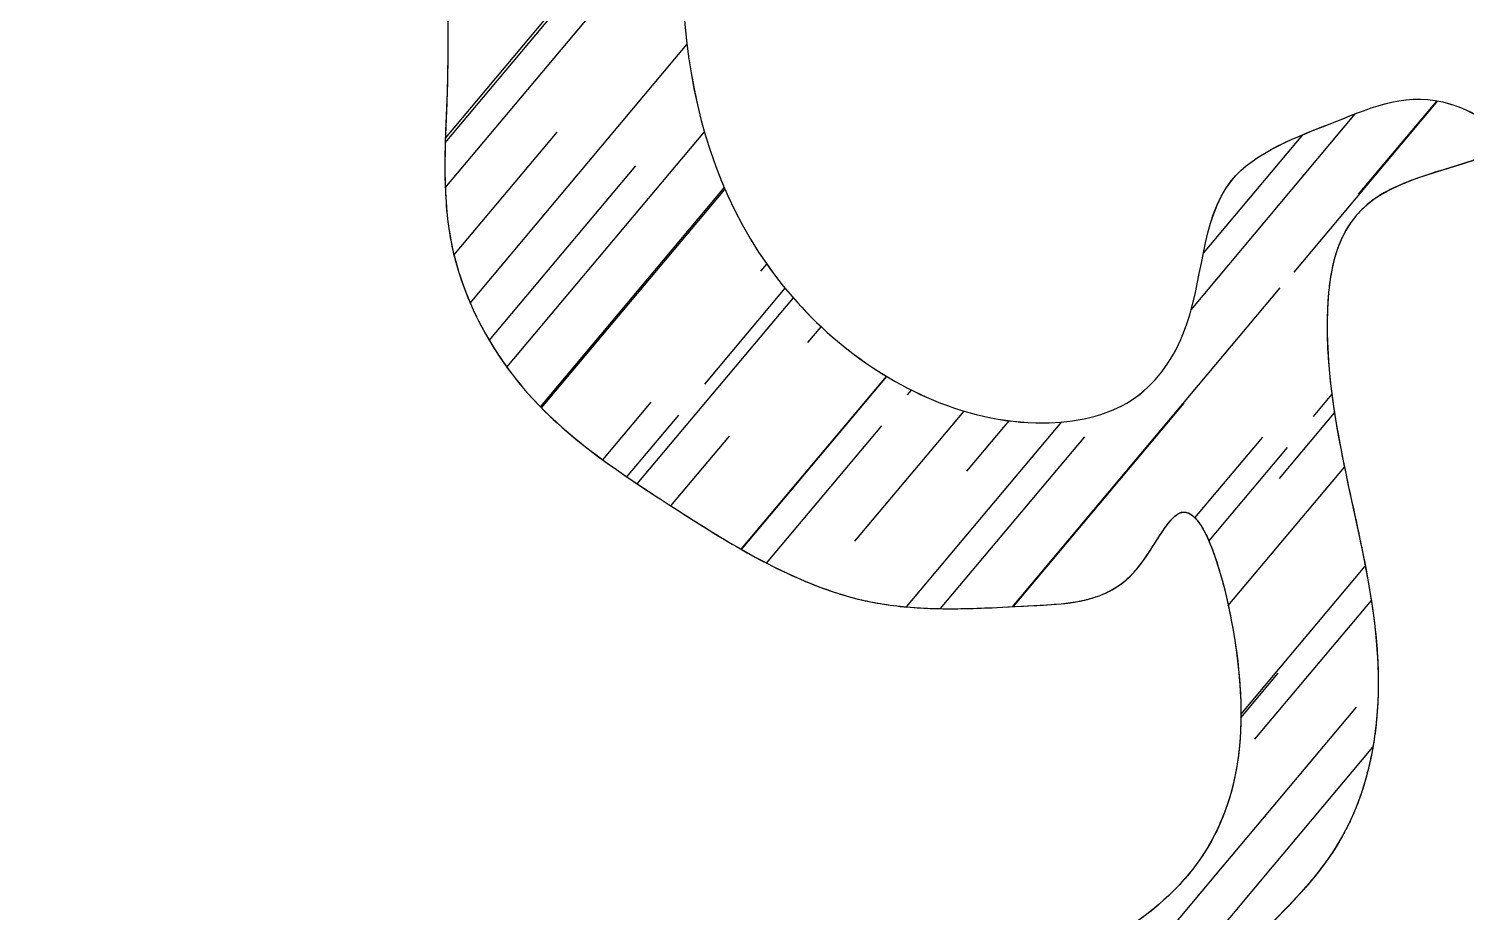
# Model space of a CAD drawing. Header units: millimetres. Extents: x 512961 to 1001058, y -961995 to -458543.
# Drawn here: x 934993.7 to 935134.3, y -884222.4 to -884136 of the extents above; entities that cross this region are included whole.
import ezdxf

# ---------------------------------------------------------------- set-up
doc = ezdxf.new("R2010")
doc.units = ezdxf.units.MM
doc.header["$MEASUREMENT"] = 0
doc.layers.add('填充', color=250, linetype='CONTINUOUS', lineweight=25)

msp = doc.modelspace()

# ---------------------------------------------------------------- linework, layer by layer
at = {"layer": '填充'}
for p, q in [((935034.42, -884147.12), (935052.05, -884126.11)), ((935034.42, -884151.53), (935055.75, -884126.11)), ((935034.43, -884146.67), (935051.68, -884126.11)), ((935036.86, -884162.8), (935058.07, -884137.52)), ((935117.48, -884159.78), (935131.55, -884143.02)), ((935123.78, -884152.16), (935131.46, -884143)), ((935107.4, -884163.45), (935123.49, -884144.27)), ((935035.27, -884158.12), (935045.38, -884146.07)), ((935040.45, -884169.07), (935059.77, -884146.04)), ((935108.59, -884157.93), (935118.32, -884146.33)), ((935038.73, -884166.45), (935053.05, -884149.39)), ((935043.73, -884172.95), (935061.71, -884151.52)), ((935043.84, -884173.06), (935061.78, -884151.68)), ((935065.31, -884159.68), (935065.88, -884159)), ((935059.8, -884170.73), (935067.67, -884161.35)), ((935089.93, -884192.5), (935116.1, -884161.31)), ((935053.21, -884180.49), (935068.48, -884162.29)), ((935069.91, -884166.66), (935071.2, -884165.12)), ((935063.38, -884186.89), (935077.59, -884169.97)), ((935063.42, -884186.91), (935077.62, -884169.99)), ((935079.66, -884171.79), (935080.05, -884171.32)), ((935049.83, -884178.14), (935054.56, -884172.5)), ((935090.03, -884192.49), (935106.73, -884172.6)), ((935119.36, -884173.91), (935121.17, -884171.76)), ((935052.19, -884179.8), (935057.27, -884173.75)), ((935074.49, -884186.1), (935085.18, -884173.37)), ((935085.44, -884179.26), (935089.58, -884174.32)), ((935116.03, -884179.97), (935121.42, -884173.55)), ((935065.85, -884188.24), (935077.12, -884174.81)), ((935079.55, -884192.53), (935094.74, -884174.43)), ((935056.5, -884182.64), (935062.23, -884175.81)), ((935082.86, -884192.69), (935096.98, -884175.87)), ((935107.77, -884183.81), (935114.4, -884175.91)), ((935109.14, -884186.09), (935116.83, -884176.93)), ((935111.03, -884192.38), (935122.4, -884178.84)), ((935112.27, -884203.05), (935124.44, -884188.54)), ((935113.64, -884205.45), (935125.03, -884191.89)), ((935112.27, -884203.36), (935115.91, -884199.02)), ((935110.49, -884217.93), (935123.58, -884202.33)), ((935115.38, -884217.93), (935125.18, -884206.26)), ((935093.11, -884238.64), (935110.63, -884217.77)), ((935100.55, -884235.61), (935115.52, -884217.77))]:
    msp.add_line(p, q, dxfattribs=at)
for points, knots in [([(934842.48, -884119.57), (934842.16, -884112.66), (934841.5, -884098.41), (934855.78, -884086.31), (934867.37, -884078.02), (934879.16, -884075.2), (934893.76, -884074.45), (934900.94, -884088.31), (934901.32, -884098.42), (934901.81, -884108.7), (934893.15, -884110.91), (934885.09, -884110.35), (934877.49, -884110.56), (934871.21, -884112.49), (934868.5, -884125.83), (934875.38, -884145.74), (934897.39, -884149.38), (934917.24, -884151.44), (934938.06, -884150.34), (934952.58, -884139.4), (934958.61, -884127.74), (934952.36, -884119.75), (934943.73, -884115.55), (934933.83, -884107.32), (934938.03, -884095.59), (934945.1, -884087.67), (934951.63, -884078.4), (934959.22, -884070.26), (934969.33, -884064.62), (934978.84, -884071.56), (934979.72, -884085.03), (934967.17, -884087.97), (934957.89, -884090.76), (934949.83, -884103.38), (934975.73, -884120.22), (935003.35, -884097.37), (935018.97, -884080.46), (935047.92, -884068.22), (935008.29, -884064.83), (934990.32, -884064.13), (934969.26, -884063.66), (934949.6, -884065.93), (934929.54, -884065.38), (934903.22, -884059.46), (934882.03, -884040.33), (934859.6, -884018.96), (934861.45, -883994.72), (934854.8, -883968.54), (934865.47, -883939.02), (934882.98, -883919.52), (934894.62, -883908.56), (934900.09, -883900.23), (934902.52, -883890.5), (934896.83, -883882.97), (934889.62, -883873.09), (934875.17, -883876.02), (934862.77, -883880.88), (934857.44, -883892.53), (934855.44, -883905.63), (934865.32, -883916.47), (934865.04, -883925.83), (934870.55, -883935.78), (934858.23, -883934.94), (934851.33, -883926.61), (934845.1, -883915.67), (934838.34, -883905.33), (934842.49, -883893.39), (934842.34, -883879.03), (934852.49, -883866.15), (934866.29, -883858.81), (934879.38, -883861.99), (934895.03, -883862.47), (934907.81, -883870.3), (934919.65, -883881.03), (934909.94, -883900.68), (934941.95, -883881.5), (934953.43, -883867.83), (934966.46, -883847.1), (934953.93, -883830.28), (934953.6, -883810.69), (934933.47, -883804.98), (934914.41, -883798.86), (934902.05, -883814.4), (934892.59, -883827.21), (934892.3, -883849.74), (934911.47, -883850.1), (934922.84, -883830.83), (934921.47, -883848.58), (934923.83, -883862.03), (934904.45, -883862.68), (934889.68, -883860.58), (934869.67, -883849.05), (934877.6, -883830.37), (934876.7, -883811.91), (934891.41, -883803.38), (934902.34, -883792.85), (934917.51, -883797.02), (934920.92, -883785.04), (934920.29, -883775.16), (934913.29, -883765.03), (934902.11, -883754.71), (934888.27, -883754.24), (934873.77, -883755.2), (934870.58, -883770.1), (934855.07, -883769.25), (934842.99, -883759.14), (934850.88, -883747.21), (934860, -883737.66), (934870.78, -883736.71), (934888.08, -883736.37), (934861.61, -883717.92), (934853.97, -883700.99), (934851.87, -883676.73), (934842.26, -883661.07), (934845.69, -883623.14), (934830.33, -883694.79), (934818.9, -883716.02), (934810.61, -883722.27), (934809.5, -883723.21)], [0, 0, 0, 0, 16.486281, 34.008204, 43.206037, 52.140319, 64.694599, 75.441553, 86.063886, 92.397441, 97.034042, 105.651827, 113.431726, 116.228776, 121.065358, 143.938005, 160.573125, 172.731774, 195.259305, 209.789458, 217.801553, 224.093765, 232.276012, 243.269726, 251.062623, 259.987383, 270.500473, 279.058604, 288.757697, 295.264412, 305.479991, 314.27767, 323.421948, 330.364385, 346.117557, 377.182342, 406.284735, 414.584045, 437.778188, 456.630455, 473.486173, 487.630011, 506.904223, 523.591863, 553.859329, 578.136925, 595.751063, 611.698507, 645.65378, 667.92998, 677.818214, 685.493424, 693.051282, 700.834978, 708.087603, 722.080257, 732.226037, 740.707744, 752.837907, 763.125805, 773.751372, 778.574413, 783.867938, 794.93094, 806.655283, 815.833977, 823.697832, 836.617524, 851.28319, 862.266164, 873.804924, 883.831193, 901.069536, 911.583704, 918.895242, 941.268394, 957.145825, 977.489837, 990.319155, 1006.600201, 1019.7916, 1038.368859, 1051.133461, 1064.34068, 1081.204727, 1091.782809, 1104.57883, 1112.070863, 1123.585346, 1134.812912, 1150.012215, 1166.303557, 1180.492157, 1194.385771, 1209.958868, 1218.871711, 1231.828285, 1238.93835, 1245.553144, 1256.79813, 1268.691013, 1282.016971, 1291.089842, 1301.222318, 1312.240733, 1323.445033, 1333.095484, 1342.749459, 1356.22009, 1360.645047, 1379.140629, 1397.389184, 1417.833011, 1435.105671, 1445.814817, 1492.21865, 1515.119341, 1518.807669, 1518.807669, 1518.807669, 1518.807669]), ([(935025.76, -884358.52), (935028.65, -884352.45), (935043.38, -884346.35), (935061.81, -884345.07), (935072.96, -884355.99), (935075.91, -884375.03), (935045.48, -884393.55), (935025.57, -884396.48), (934989.49, -884402.04), (935006.59, -884385.62), (935006.4, -884376.21), (935007.79, -884361.44), (934983.68, -884384.86), (934960.43, -884382.25), (934928.05, -884385.31), (934906.22, -884378.24), (934888.88, -884366.15), (934873.98, -884354.01), (934869.95, -884338.44), (934863.65, -884328.3), (934872.04, -884318.93), (934876.96, -884328.93), (934882.22, -884334.74), (934890.24, -884337.49), (934897.48, -884339.34), (934906.73, -884331.89), (934889.59, -884330.42), (934884.16, -884318.41), (934871.13, -884307.07), (934867.53, -884290.04), (934867.56, -884276.02), (934868.12, -884265.95), (934876.27, -884258.5), (934881.56, -884273.54), (934886.56, -884281.92), (934906.83, -884290.46), (934895.35, -884269.87), (934894.87, -884254.25), (934890.87, -884234.49), (934897.98, -884213.35), (934905.67, -884200.14), (934924.33, -884171.4), (934908.96, -884204.29), (934909.33, -884221.25), (934907.43, -884240.99), (934914.4, -884261.18), (934929.18, -884271.22), (934943.82, -884282.36), (934956.56, -884277.68), (934970.17, -884276.15), (934979.04, -884264.77), (934991.28, -884254.02), (934991.65, -884237.29), (934984.85, -884223.39), (934972.81, -884222.63), (934959.41, -884222.31), (934959.47, -884233.32), (934957.43, -884241.31), (934962.96, -884247.32), (934968.42, -884251.54), (934977.25, -884246.19), (934969.99, -884257.07), (934961.09, -884260.44), (934948.19, -884260.71), (934933.14, -884257.66), (934928.98, -884240.25), (934930.36, -884219.72), (934928.18, -884189.89), (934953.5, -884146.24), (934994.61, -884112.67), (935029.15, -884099.67), (935066.55, -884069.23), (935031.8, -884110.44), (935035.69, -884133.71), (935033.46, -884157.27), (935041.68, -884172.91), (935057.3, -884183.27), (935073.8, -884193.57), (935090, -884192.43), (935101.61, -884191.96), (935107.34, -884178.2), (935113.99, -884200.86), (935110.55, -884218.85), (935093.1, -884229.3), (935077.32, -884231.75), (935063.4, -884233.26), (935050.34, -884230.62), (935033.95, -884230.73), (935017.23, -884237.21), (935002.65, -884246.55), (934995.29, -884253.87), (934992.8, -884258.21)], [1355.526844, 1355.526844, 1355.526844, 1355.526844, 1372.400745, 1390.948073, 1398.050741, 1409.824909, 1433.586337, 1470.404263, 1481.780508, 1494.475116, 1505.828489, 1511.648297, 1521.48889, 1558.508165, 1580.726358, 1600.130965, 1614.650722, 1634.283256, 1645.425156, 1655.429948, 1660.662688, 1668.328576, 1674.874816, 1681.752049, 1688.632786, 1693.879778, 1701.93332, 1714.834721, 1728.17107, 1743.310806, 1756.527458, 1763.580454, 1768.658485, 1777.754104, 1790.391773, 1800.677796, 1812.767516, 1826.938686, 1846.52064, 1860.41709, 1879.943153, 1894.942657, 1912.802738, 1930.895993, 1947.219853, 1960.003158, 1982.553097, 1991.188355, 2003.612399, 2013.617734, 2024.60486, 2038.108556, 2053.115786, 2063.445065, 2072.478565, 2082.88009, 2089.440644, 2096.404622, 2102.723546, 2108.241897, 2113.248322, 2117.565347, 2129.320544, 2140.575182, 2148.962334, 2165.444451, 2177.669117, 2202.605211, 2237.727752, 2300.505756, 2323.475444, 2347.159231, 2371.021139, 2401.732902, 2414.796715, 2428.381152, 2443.520287, 2461.732517, 2475.112894, 2483.761766, 2489.660037, 2499.724815, 2515.289536, 2530.764311, 2545.874959, 2555.013427, 2565.721837, 2579.098316, 2595.53645, 2610.032472, 2622.06496, 2622.06496, 2622.06496, 2622.06496]), ([(935025.76, -884358.52), (935028.65, -884352.45), (935043.38, -884346.35), (935061.81, -884345.07), (935072.96, -884355.99), (935075.91, -884375.03), (935045.48, -884393.55), (935025.57, -884396.48), (934989.49, -884402.04), (935006.59, -884385.62), (935006.4, -884376.21), (935007.79, -884361.44), (934983.68, -884384.86), (934960.43, -884382.25), (934928.05, -884385.31), (934906.22, -884378.24), (934888.88, -884366.15), (934873.98, -884354.01), (934869.95, -884338.44), (934863.65, -884328.3), (934872.04, -884318.93), (934876.96, -884328.93), (934882.22, -884334.74), (934890.24, -884337.49), (934897.48, -884339.34), (934906.73, -884331.89), (934889.59, -884330.42), (934884.16, -884318.41), (934871.13, -884307.07), (934867.53, -884290.04), (934867.56, -884276.02), (934868.12, -884265.95), (934876.27, -884258.5), (934881.56, -884273.54), (934886.56, -884281.92), (934906.83, -884290.46), (934895.35, -884269.87), (934894.87, -884254.25), (934890.87, -884234.49), (934897.98, -884213.35), (934905.67, -884200.14), (934924.33, -884171.4), (934908.96, -884204.29), (934909.33, -884221.25), (934907.43, -884240.99), (934914.4, -884261.18), (934929.18, -884271.22), (934943.82, -884282.36), (934956.56, -884277.68), (934970.17, -884276.15), (934979.04, -884264.77), (934991.28, -884254.02), (934991.65, -884237.29), (934984.85, -884223.39), (934972.81, -884222.63), (934959.41, -884222.31), (934959.47, -884233.32), (934957.43, -884241.31), (934962.96, -884247.32), (934968.42, -884251.54), (934977.25, -884246.19), (934969.99, -884257.07), (934961.09, -884260.44), (934948.19, -884260.71), (934933.14, -884257.66), (934928.98, -884240.25), (934930.36, -884219.72), (934928.18, -884189.89), (934953.5, -884146.24), (934994.61, -884112.67), (935029.15, -884099.67), (935066.55, -884069.23), (935031.8, -884110.44), (935035.69, -884133.71), (935033.46, -884157.27), (935041.68, -884172.91), (935057.3, -884183.27), (935073.8, -884193.57), (935090, -884192.43), (935101.61, -884191.96), (935107.34, -884178.2), (935113.99, -884200.86), (935110.55, -884218.85), (935093.1, -884229.3), (935077.32, -884231.75), (935063.4, -884233.26), (935050.34, -884230.62), (935033.95, -884230.73), (935017.23, -884237.21), (935002.65, -884246.55), (934995.29, -884253.87), (934992.8, -884258.21)], [1355.526844, 1355.526844, 1355.526844, 1355.526844, 1372.400745, 1390.948073, 1398.050741, 1409.824909, 1433.586337, 1470.404263, 1481.780508, 1494.475116, 1505.828489, 1511.648297, 1521.48889, 1558.508165, 1580.726358, 1600.130965, 1614.650722, 1634.283256, 1645.425156, 1655.429948, 1660.662688, 1668.328576, 1674.874816, 1681.752049, 1688.632786, 1693.879778, 1701.93332, 1714.834721, 1728.17107, 1743.310806, 1756.527458, 1763.580454, 1768.658485, 1777.754104, 1790.391773, 1800.677796, 1812.767516, 1826.938686, 1846.52064, 1860.41709, 1879.943153, 1894.942657, 1912.802738, 1930.895993, 1947.219853, 1960.003158, 1982.553097, 1991.188355, 2003.612399, 2013.617734, 2024.60486, 2038.108556, 2053.115786, 2063.445065, 2072.478565, 2082.88009, 2089.440644, 2096.404622, 2102.723546, 2108.241897, 2113.248322, 2117.565347, 2129.320544, 2140.575182, 2148.962334, 2165.444451, 2177.669117, 2202.605211, 2237.727752, 2300.505756, 2323.475444, 2347.159231, 2371.021139, 2401.732902, 2414.796715, 2428.381152, 2443.520287, 2461.732517, 2475.112894, 2483.761766, 2489.660037, 2499.724815, 2515.289536, 2530.764311, 2545.874959, 2555.013427, 2565.721837, 2579.098316, 2595.53645, 2610.032472, 2622.06496, 2622.06496, 2622.06496, 2622.06496]), ([(935025.76, -884358.52), (935028.65, -884352.45), (935043.38, -884346.35), (935061.81, -884345.07), (935072.96, -884355.99), (935075.91, -884375.03), (935045.48, -884393.55), (935025.57, -884396.48), (934989.49, -884402.04), (935006.59, -884385.62), (935006.4, -884376.21), (935007.79, -884361.44), (934983.68, -884384.86), (934960.43, -884382.25), (934928.05, -884385.31), (934906.22, -884378.24), (934888.88, -884366.15), (934873.98, -884354.01), (934869.95, -884338.44), (934863.65, -884328.3), (934872.04, -884318.93), (934876.96, -884328.93), (934882.22, -884334.74), (934890.24, -884337.49), (934897.48, -884339.34), (934906.73, -884331.89), (934889.59, -884330.42), (934884.16, -884318.41), (934871.13, -884307.07), (934867.53, -884290.04), (934867.56, -884276.02), (934868.12, -884265.95), (934876.27, -884258.5), (934881.56, -884273.54), (934886.56, -884281.92), (934906.83, -884290.46), (934895.35, -884269.87), (934894.87, -884254.25), (934890.87, -884234.49), (934897.98, -884213.35), (934905.67, -884200.14), (934924.33, -884171.4), (934908.96, -884204.29), (934909.33, -884221.25), (934907.43, -884240.99), (934914.4, -884261.18), (934929.18, -884271.22), (934943.82, -884282.36), (934956.56, -884277.68), (934970.17, -884276.15), (934979.04, -884264.77), (934991.28, -884254.02), (934991.65, -884237.29), (934984.85, -884223.39), (934972.81, -884222.63), (934959.41, -884222.31), (934959.47, -884233.32), (934957.43, -884241.31), (934962.96, -884247.32), (934968.42, -884251.54), (934977.25, -884246.19), (934969.99, -884257.07), (934961.09, -884260.44), (934948.19, -884260.71), (934933.14, -884257.66), (934928.98, -884240.25), (934930.36, -884219.72), (934928.18, -884189.89), (934953.5, -884146.24), (934994.61, -884112.67), (935029.15, -884099.67), (935066.55, -884069.23), (935031.8, -884110.44), (935035.69, -884133.71), (935033.46, -884157.27), (935041.68, -884172.91), (935057.3, -884183.27), (935073.8, -884193.57), (935090, -884192.43), (935101.61, -884191.96), (935107.34, -884178.2), (935113.99, -884200.86), (935110.55, -884218.85), (935093.1, -884229.3), (935077.32, -884231.75), (935063.4, -884233.26), (935050.34, -884230.62), (935033.95, -884230.73), (935017.23, -884237.21), (935002.65, -884246.55), (934995.29, -884253.87), (934992.8, -884258.21)], [1355.526844, 1355.526844, 1355.526844, 1355.526844, 1372.400745, 1390.948073, 1398.050741, 1409.824909, 1433.586337, 1470.404263, 1481.780508, 1494.475116, 1505.828489, 1511.648297, 1521.48889, 1558.508165, 1580.726358, 1600.130965, 1614.650722, 1634.283256, 1645.425156, 1655.429948, 1660.662688, 1668.328576, 1674.874816, 1681.752049, 1688.632786, 1693.879778, 1701.93332, 1714.834721, 1728.17107, 1743.310806, 1756.527458, 1763.580454, 1768.658485, 1777.754104, 1790.391773, 1800.677796, 1812.767516, 1826.938686, 1846.52064, 1860.41709, 1879.943153, 1894.942657, 1912.802738, 1930.895993, 1947.219853, 1960.003158, 1982.553097, 1991.188355, 2003.612399, 2013.617734, 2024.60486, 2038.108556, 2053.115786, 2063.445065, 2072.478565, 2082.88009, 2089.440644, 2096.404622, 2102.723546, 2108.241897, 2113.248322, 2117.565347, 2129.320544, 2140.575182, 2148.962334, 2165.444451, 2177.669117, 2202.605211, 2237.727752, 2300.505756, 2323.475444, 2347.159231, 2371.021139, 2401.732902, 2414.796715, 2428.381152, 2443.520287, 2461.732517, 2475.112894, 2483.761766, 2489.660037, 2499.724815, 2515.289536, 2530.764311, 2545.874959, 2555.013427, 2565.721837, 2579.098316, 2595.53645, 2610.032472, 2622.06496, 2622.06496, 2622.06496, 2622.06496]), ([(935066.74, -884085.41), (935067.86, -884083.96), (935073.48, -884076.66), (935076.63, -884106.89), (935097.31, -884108.95), (935114.41, -884109.46), (935130.93, -884108.01), (935134.01, -884080.83), (935137.78, -884103.06), (935148.67, -884110.71), (935164.59, -884114.7), (935177.5, -884107.21), (935187.79, -884100.94), (935194.92, -884093.16), (935201.96, -884074.88), (935210.07, -884105.08), (935212.87, -884120.98), (935214.08, -884144.8), (935206.83, -884161.03), (935195.49, -884172.57), (935181.78, -884173.68), (935165.96, -884175.05), (935162.62, -884159.78), (935156.45, -884150.16), (935148.31, -884141.96), (935138.32, -884144.73), (935137.75, -884146.58)], [0, 0, 0, 0, 3.946561, 19.864635, 39.891327, 50.981016, 64.561309, 77.334649, 87.729147, 98.581261, 113.093767, 124.740786, 135.028713, 142.586855, 153.521166, 167.063713, 191.094009, 207.074374, 223.105497, 235.337082, 244.663065, 258.23079, 267.38297, 279.041477, 287.675425, 295.44652, 295.44652, 295.44652, 295.44652]), ([(935066.74, -884085.41), (935067.86, -884083.96), (935073.48, -884076.66), (935076.63, -884106.89), (935097.31, -884108.95), (935114.41, -884109.46), (935130.93, -884108.01), (935134.01, -884080.83), (935137.78, -884103.06), (935148.67, -884110.71), (935164.59, -884114.7), (935177.5, -884107.21), (935187.79, -884100.94), (935194.92, -884093.16), (935201.96, -884074.88), (935210.07, -884105.08), (935212.87, -884120.98), (935214.08, -884144.8), (935206.83, -884161.03), (935195.49, -884172.57), (935181.78, -884173.68), (935165.96, -884175.05), (935162.62, -884159.78), (935156.45, -884150.16), (935148.31, -884141.96), (935137.75, -884144.89), (935137.68, -884147.04), (935137.72, -884147.28)], [0, 0, 0, 0, 3.946561, 19.864635, 39.891327, 50.981016, 64.561309, 77.334649, 87.729147, 98.581261, 113.093767, 124.740786, 135.028713, 142.586855, 153.521166, 167.063713, 191.094009, 207.074374, 223.105497, 235.337082, 244.663065, 258.23079, 267.38297, 279.041477, 287.675425, 295.44652, 296.388493, 296.388493, 296.388493, 296.388493]), ([(935066.74, -884085.41), (935064.27, -884092.76), (935056.54, -884115.76), (935055.7, -884152.02), (935077.96, -884171.84), (935091.88, -884175.27), (935101.96, -884173.36), (935108.83, -884164.01), (935108.04, -884149.97), (935121.76, -884145.13), (935130.41, -884141.27), (935137.34, -884145.46), (935137.74, -884146.55), (935137.75, -884146.58)], [0, 0, 0, 0, 19.68817, 61.612357, 79.794311, 89.584267, 97.047542, 103.856068, 117.05041, 126.971789, 136.404898, 141.294156, 141.46773, 141.46773, 141.46773, 141.46773]), ([(935066.74, -884085.41), (935064.27, -884092.76), (935056.54, -884115.76), (935055.7, -884152.02), (935077.96, -884171.84), (935091.88, -884175.27), (935101.96, -884173.36), (935108.83, -884164.01), (935108.04, -884149.97), (935121.76, -884145.13), (935130.41, -884141.27), (935137.34, -884145.46), (935137.74, -884146.55), (935137.75, -884146.58)], [0, 0, 0, 0, 19.68817, 61.612357, 79.794311, 89.584267, 97.047542, 103.856068, 117.05041, 126.971789, 136.404898, 141.294156, 141.46773, 141.46773, 141.46773, 141.46773]), ([(935034.64, -884132.9), (935034.66, -884135.63), (935034.73, -884140.33), (935034.47, -884145.26), (935034.41, -884147.31)], [2394.483893, 2394.483893, 2394.483893, 2394.483893, 2401.732902, 2406.852429, 2406.852429, 2406.852429, 2406.852429]), ([(935034.64, -884132.9), (935034.66, -884135.63), (935034.73, -884140.33), (935034.47, -884145.26), (935034.41, -884147.31)], [2394.483893, 2394.483893, 2394.483893, 2394.483893, 2401.732902, 2406.852429, 2406.852429, 2406.852429, 2406.852429]), ([(935034.64, -884132.9), (935034.66, -884135.63), (935034.73, -884140.33), (935034.47, -884145.26), (935034.41, -884147.31)], [2394.483893, 2394.483893, 2394.483893, 2394.483893, 2401.732902, 2406.852429, 2406.852429, 2406.852429, 2406.852429]), ([(935034.64, -884132.9), (935034.66, -884135.63), (935034.73, -884140.33), (935034.47, -884145.26), (935034.41, -884147.31)], [2394.483893, 2394.483893, 2394.483893, 2394.483893, 2401.732902, 2406.852429, 2406.852429, 2406.852429, 2406.852429]), ([(935137.71, -884147.23), (935136.87, -884149.01), (935122.54, -884150.64), (935118.22, -884173.03), (935128.42, -884193.11), (935122.84, -884217.63), (935109.66, -884227.76), (935099.55, -884241.37), (935079.32, -884236.26), (935085.26, -884250.11), (935098.06, -884253.69), (935114.19, -884264.18), (935128.32, -884282.76), (935133.28, -884303.46), (935132.87, -884340.56), (935118.9, -884382.27), (935092.34, -884394.6), (935071.52, -884398.59), (935092.85, -884405.93), (935096.97, -884394.29), (935108.77, -884397.85), (935087.77, -884414.47), (935072.05, -884419.39), (935050.61, -884413.36), (935035.2, -884412.86), (935022.15, -884410.96), (934996.31, -884419.74), (935028.52, -884419.19), (935044.53, -884417.63), (935057.72, -884431.52), (935074.07, -884434.4), (935088.22, -884433.61), (935100.56, -884434.14), (935112.53, -884435.56), (935122.77, -884429.01), (935126.61, -884410.61), (935133.3, -884424.24), (935135.47, -884434.03), (935126.04, -884442.73), (935117.96, -884453.79), (935101.38, -884452.54), (935065.79, -884449.45), (935098.88, -884459.71), (935114.52, -884481.97), (935128.49, -884508.91), (935134.29, -884530.65), (935136.22, -884536.87), (935136.86, -884539.08)], [142.556517, 142.556517, 142.556517, 142.556517, 152.114126, 162.579931, 195.411115, 205.795148, 222.681946, 235.498823, 247.561492, 253.922599, 262.931794, 281.013669, 300.972378, 320.20618, 332.864414, 395.641155, 405.677718, 416.848669, 426.745152, 437.06119, 440.880681, 449.885202, 479.451157, 491.36401, 503.864041, 517.069377, 529.475006, 546.862859, 561.620906, 575.744274, 589.741157, 602.189897, 611.253555, 621.062007, 631.018478, 641.821262, 648.937669, 657.680535, 667.107982, 678.577425, 689.169262, 711.429637, 725.102249, 745.902892, 786.690152, 797.093703, 802.815219, 802.815219, 802.815219, 802.815219]), ([(935137.71, -884147.23), (935136.87, -884149.01), (935122.54, -884150.64), (935118.22, -884173.03), (935128.42, -884193.11), (935122.84, -884217.63), (935109.66, -884227.76), (935099.55, -884241.37), (935079.32, -884236.26), (935085.26, -884250.11), (935098.06, -884253.69), (935114.19, -884264.18), (935128.32, -884282.76), (935133.28, -884303.46), (935132.87, -884340.56), (935118.9, -884382.27), (935092.34, -884394.6), (935071.52, -884398.59), (935092.85, -884405.93), (935096.97, -884394.29), (935108.77, -884397.85), (935087.77, -884414.47), (935072.05, -884419.39), (935050.61, -884413.36), (935035.2, -884412.86), (935022.15, -884410.96), (934996.31, -884419.74), (935028.52, -884419.19), (935044.53, -884417.63), (935057.72, -884431.52), (935074.07, -884434.4), (935084.78, -884433.8), (935089.89, -884433.82), (935090.06, -884433.82)], [142.556517, 142.556517, 142.556517, 142.556517, 152.114126, 162.579931, 195.411115, 205.795148, 222.681946, 235.498823, 247.561492, 253.922599, 262.931794, 281.013669, 300.972378, 320.20618, 332.864414, 395.641155, 405.677718, 416.848669, 426.745152, 437.06119, 440.880681, 449.885202, 479.451157, 491.36401, 503.864041, 517.069377, 529.475006, 546.862859, 561.620906, 575.744274, 589.741157, 602.189897, 602.632993, 602.632993, 602.632993, 602.632993]), ([(935034.52, -884153.26), (935034.61, -884154.46), (935034.8, -884155.93), (935035.1, -884157.38), (935035.17, -884157.66)], [2411.799843, 2411.799843, 2411.799843, 2411.799843, 2414.796715, 2415.510404, 2415.510404, 2415.510404, 2415.510404]), ([(935034.52, -884153.26), (935034.61, -884154.46), (935034.8, -884155.93), (935035.1, -884157.38), (935035.17, -884157.66)], [2411.799843, 2411.799843, 2411.799843, 2411.799843, 2414.796715, 2415.510404, 2415.510404, 2415.510404, 2415.510404]), ([(935034.52, -884153.26), (935034.61, -884154.46), (935034.8, -884155.93), (935035.1, -884157.38), (935035.17, -884157.66)], [2411.799843, 2411.799843, 2411.799843, 2411.799843, 2414.796715, 2415.510404, 2415.510404, 2415.510404, 2415.510404]), ([(935034.52, -884153.26), (935034.61, -884154.46), (935034.8, -884155.93), (935035.1, -884157.38), (935035.17, -884157.66)], [2411.799843, 2411.799843, 2411.799843, 2411.799843, 2414.796715, 2415.510404, 2415.510404, 2415.510404, 2415.510404]), ([(935126.25, -884152.03), (935126.19, -884152.06), (935125.94, -884152.21), (935125.69, -884152.36), (935125.51, -884152.49)], [151.9814971, 151.9814971, 151.9814971, 151.9814971, 152.1141263, 152.5946558, 152.5946558, 152.5946558, 152.5946558]), ([(935120.83, -884161.91), (935120.79, -884162.41), (935120.75, -884163.09), (935120.73, -884163.76), (935120.72, -884163.92)], [161.347292, 161.347292, 161.347292, 161.347292, 162.579931, 162.974105, 162.974105, 162.974105, 162.974105]), ([(935040.93, -884169.72), (935041.36, -884170.28), (935042.61, -884171.81), (935043.97, -884173.22), (935044.9, -884174.09)], [2426.642087, 2426.642087, 2426.642087, 2426.642087, 2428.381152, 2431.589501, 2431.589501, 2431.589501, 2431.589501]), ([(935040.93, -884169.72), (935041.36, -884170.28), (935042.61, -884171.81), (935043.97, -884173.22), (935044.9, -884174.09)], [2426.642087, 2426.642087, 2426.642087, 2426.642087, 2428.381152, 2431.589501, 2431.589501, 2431.589501, 2431.589501]), ([(935040.93, -884169.72), (935041.36, -884170.28), (935042.61, -884171.81), (935043.97, -884173.22), (935044.9, -884174.09)], [2426.642087, 2426.642087, 2426.642087, 2426.642087, 2428.381152, 2431.589501, 2431.589501, 2431.589501, 2431.589501]), ([(935040.93, -884169.72), (935041.36, -884170.28), (935042.61, -884171.81), (935043.97, -884173.22), (935044.9, -884174.09)], [2426.642087, 2426.642087, 2426.642087, 2426.642087, 2428.381152, 2431.589501, 2431.589501, 2431.589501, 2431.589501]), ([(935051.85, -884179.57), (935053.34, -884180.6), (935056.7, -884182.78), (935060.12, -884184.97), (935062, -884186.09)], [2439.010623, 2439.010623, 2439.010623, 2439.010623, 2443.520287, 2448.905452, 2448.905452, 2448.905452, 2448.905452]), ([(935051.85, -884179.57), (935053.34, -884180.6), (935056.7, -884182.78), (935060.12, -884184.97), (935062, -884186.09)], [2439.010623, 2439.010623, 2439.010623, 2439.010623, 2443.520287, 2448.905452, 2448.905452, 2448.905452, 2448.905452]), ([(935051.85, -884179.57), (935053.34, -884180.6), (935056.7, -884182.78), (935060.12, -884184.97), (935062, -884186.09)], [2439.010623, 2439.010623, 2439.010623, 2439.010623, 2443.520287, 2448.905452, 2448.905452, 2448.905452, 2448.905452]), ([(935051.85, -884179.57), (935053.34, -884180.6), (935056.7, -884182.78), (935060.12, -884184.97), (935062, -884186.09)], [2439.010623, 2439.010623, 2439.010623, 2439.010623, 2443.520287, 2448.905452, 2448.905452, 2448.905452, 2448.905452]), ([(935106.26, -884183.34), (935106.28, -884183.33), (935106.33, -884183.31), (935106.39, -884183.29), (935106.42, -884183.28)], [2489.5670153, 2489.5670153, 2489.5670153, 2489.5670153, 2489.6600369, 2489.7989254, 2489.7989254, 2489.7989254, 2489.7989254]), ([(935106.26, -884183.34), (935106.28, -884183.33), (935106.33, -884183.31), (935106.39, -884183.29), (935106.42, -884183.28)], [2489.5670153, 2489.5670153, 2489.5670153, 2489.5670153, 2489.6600369, 2489.7989254, 2489.7989254, 2489.7989254, 2489.7989254]), ([(935106.26, -884183.34), (935106.28, -884183.33), (935106.33, -884183.31), (935106.39, -884183.29), (935106.42, -884183.28)], [2489.5670153, 2489.5670153, 2489.5670153, 2489.5670153, 2489.6600369, 2489.7989254, 2489.7989254, 2489.7989254, 2489.7989254]), ([(935106.26, -884183.34), (935106.28, -884183.33), (935106.33, -884183.31), (935106.39, -884183.29), (935106.42, -884183.28)], [2489.5670153, 2489.5670153, 2489.5670153, 2489.5670153, 2489.6600369, 2489.7989254, 2489.7989254, 2489.7989254, 2489.7989254]), ([(935101.01, -884189.9), (935101.29, -884189.67), (935101.68, -884189.29), (935102.05, -884188.85), (935102.17, -884188.71)], [2482.918927, 2482.918927, 2482.918927, 2482.918927, 2483.761766, 2484.155781, 2484.155781, 2484.155781, 2484.155781]), ([(935101.01, -884189.9), (935101.29, -884189.67), (935101.68, -884189.29), (935102.05, -884188.85), (935102.17, -884188.71)], [2482.918927, 2482.918927, 2482.918927, 2482.918927, 2483.761766, 2484.155781, 2484.155781, 2484.155781, 2484.155781]), ([(935101.01, -884189.9), (935101.29, -884189.67), (935101.68, -884189.29), (935102.05, -884188.85), (935102.17, -884188.71)], [2482.918927, 2482.918927, 2482.918927, 2482.918927, 2483.761766, 2484.155781, 2484.155781, 2484.155781, 2484.155781]), ([(935101.01, -884189.9), (935101.29, -884189.67), (935101.68, -884189.29), (935102.05, -884188.85), (935102.17, -884188.71)], [2482.918927, 2482.918927, 2482.918927, 2482.918927, 2483.761766, 2484.155781, 2484.155781, 2484.155781, 2484.155781]), ([(935110.72, -884191.02), (935111.1, -884192.58), (935111.56, -884194.94), (935111.87, -884197.16), (935111.95, -884197.81)], [2497.142744, 2497.142744, 2497.142744, 2497.142744, 2499.724815, 2500.853305, 2500.853305, 2500.853305, 2500.853305]), ([(935110.72, -884191.02), (935111.1, -884192.58), (935111.56, -884194.94), (935111.87, -884197.16), (935111.95, -884197.81)], [2497.142744, 2497.142744, 2497.142744, 2497.142744, 2499.724815, 2500.853305, 2500.853305, 2500.853305, 2500.853305]), ([(935110.72, -884191.02), (935111.1, -884192.58), (935111.56, -884194.94), (935111.87, -884197.16), (935111.95, -884197.81)], [2497.142744, 2497.142744, 2497.142744, 2497.142744, 2499.724815, 2500.853305, 2500.853305, 2500.853305, 2500.853305]), ([(935110.72, -884191.02), (935111.1, -884192.58), (935111.56, -884194.94), (935111.87, -884197.16), (935111.95, -884197.81)], [2497.142744, 2497.142744, 2497.142744, 2497.142744, 2499.724815, 2500.853305, 2500.853305, 2500.853305, 2500.853305]), ([(935075.5, -884191.92), (935075.68, -884191.95), (935077.56, -884192.35), (935079.48, -884192.56), (935081.25, -884192.64)], [2461.273989, 2461.273989, 2461.273989, 2461.273989, 2461.732517, 2466.221403, 2466.221403, 2466.221403, 2466.221403]), ([(935075.5, -884191.92), (935075.68, -884191.95), (935077.56, -884192.35), (935079.48, -884192.56), (935081.25, -884192.64)], [2461.273989, 2461.273989, 2461.273989, 2461.273989, 2461.732517, 2466.221403, 2466.221403, 2466.221403, 2466.221403]), ([(935075.5, -884191.92), (935075.68, -884191.95), (935077.56, -884192.35), (935079.48, -884192.56), (935081.25, -884192.64)], [2461.273989, 2461.273989, 2461.273989, 2461.273989, 2461.732517, 2466.221403, 2466.221403, 2466.221403, 2466.221403]), ([(935075.5, -884191.92), (935075.68, -884191.95), (935077.56, -884192.35), (935079.48, -884192.56), (935081.25, -884192.64)], [2461.273989, 2461.273989, 2461.273989, 2461.273989, 2461.732517, 2466.221403, 2466.221403, 2466.221403, 2466.221403]), ([(935087.18, -884192.63), (935088.78, -884192.57), (935090.8, -884192.45), (935092.83, -884192.35), (935093.25, -884192.32)], [2471.168818, 2471.168818, 2471.168818, 2471.168818, 2475.112894, 2476.116232, 2476.116232, 2476.116232, 2476.116232]), ([(935087.18, -884192.63), (935088.78, -884192.57), (935090.8, -884192.45), (935092.83, -884192.35), (935093.25, -884192.32)], [2471.168818, 2471.168818, 2471.168818, 2471.168818, 2475.112894, 2476.116232, 2476.116232, 2476.116232, 2476.116232]), ([(935087.18, -884192.63), (935088.78, -884192.57), (935090.8, -884192.45), (935092.83, -884192.35), (935093.25, -884192.32)], [2471.168818, 2471.168818, 2471.168818, 2471.168818, 2475.112894, 2476.116232, 2476.116232, 2476.116232, 2476.116232]), ([(935087.18, -884192.63), (935088.78, -884192.57), (935090.8, -884192.45), (935092.83, -884192.35), (935093.25, -884192.32)], [2471.168818, 2471.168818, 2471.168818, 2471.168818, 2475.112894, 2476.116232, 2476.116232, 2476.116232, 2476.116232]), ([(935125.63, -884202.33), (935125.63, -884202.34), (935125.59, -884202.99), (935125.53, -884203.65), (935125.46, -884204.29)], [195.394444, 195.394444, 195.394444, 195.394444, 195.411115, 197.023627, 197.023627, 197.023627, 197.023627]), ([(935123, -884213.38), (935122.85, -884213.71), (935122.56, -884214.29), (935122.25, -884214.85), (935122.12, -884215.09)], [204.864402, 204.864402, 204.864402, 204.864402, 205.795148, 206.493854, 206.493854, 206.493854, 206.493854]), ([(935108.8, -884216.4), (935108.62, -884216.69), (935108.07, -884217.52), (935107.46, -884218.32), (935107.03, -884218.82)], [2514.458695, 2514.458695, 2514.458695, 2514.458695, 2515.289536, 2516.932402, 2516.932402, 2516.932402, 2516.932402]), ([(935108.8, -884216.4), (935108.62, -884216.69), (935108.07, -884217.52), (935107.46, -884218.32), (935107.03, -884218.82)], [2514.458695, 2514.458695, 2514.458695, 2514.458695, 2515.289536, 2516.932402, 2516.932402, 2516.932402, 2516.932402]), ([(935108.8, -884216.4), (935108.62, -884216.69), (935108.07, -884217.52), (935107.46, -884218.32), (935107.03, -884218.82)], [2514.458695, 2514.458695, 2514.458695, 2514.458695, 2515.289536, 2516.932402, 2516.932402, 2516.932402, 2516.932402]), ([(935108.8, -884216.4), (935108.62, -884216.69), (935108.07, -884217.52), (935107.46, -884218.32), (935107.03, -884218.82)], [2514.458695, 2514.458695, 2514.458695, 2514.458695, 2515.289536, 2516.932402, 2516.932402, 2516.932402, 2516.932402])]:
    msp.add_open_spline(points, degree=3, knots=knots, dxfattribs=at)
for points in [[(935066.74, -884085.41), (935069.93, -884081.94), (935078.85, -884098.74), (935100.5, -884108.93), (935113.75, -884109.18), (935128.78, -884103.07), (935134.4, -884088.88), (935138.72, -884100.53), (935148.14, -884109.43), (935165.21, -884112.49), (935177.95, -884106.89), (935188.14, -884100.02), (935194, -884093.14), (935201.13, -884082.2), (935207.76, -884096.96), (935212.85, -884125.22), (935212.6, -884144.31), (935204.95, -884161.88), (935194, -884171.55), (935183.04, -884173.59), (935166.99, -884171.3), (935162.41, -884161.37), (935155.27, -884149.4), (935146.61, -884143.8), (935137.75, -884146.58), (935145.08, -884156.18), (935145.59, -884162.19), (935145.59, -884183.74), (935144.08, -884197.78), (935143.08, -884213.32), (935151.1, -884227.35), (935168.44, -884240.53), (935184.52, -884242.54), (935184.52, -884246.15), (935171.65, -884250.17), (935149.01, -884275.58), (935137.67, -884291.12), (935136.37, -884310.22), (935143.24, -884349.61), (935156.93, -884372.09), (935175.19, -884390.66), (935183.99, -884393.6), (935177.8, -884393.92), (935168.02, -884393.92), (935171.28, -884399.79), (935181.71, -884410.54), (935192.14, -884414.77), (935204.21, -884414.77), (935217.25, -884414.45), (935230.62, -884411.84), (935246.27, -884410.86), (935255.4, -884410.86), (935263.23, -884413.14), (935268.77, -884415.42), (935269.1, -884418.68), (935261.27, -884414.45), (935247.25, -884414.12), (935233.88, -884417.05), (935220.19, -884424.87), (935197.69, -884433.34), (935186.93, -884436.28), (935170.3, -884434.32), (935159.22, -884429.11), (935146.83, -884420.31), (935144.87, -884411.52), (935139.33, -884417.7), (935139, -884434.32), (935146.17, -884448.33), (935158.89, -884454.52), (935177.8, -884455.82), (935192.8, -884451.26), (935170.34, -884470.78), (935156.89, -884497.01), (935144.75, -884516.68), (935136.86, -884539.08), (935137.22, -884569.41), (935169.61, -884626.74), (935183.68, -884634.03), (935207.64, -884646.52), (935223.79, -884649.12), (935239.93, -884650.68), (935256.08, -884651.2), (935213.37, -884670.98), (935199.3, -884648.08), (935179.51, -884637.67), (935162.32, -884637.15), (935145.13, -884643.91), (935143.57, -884655.88), (935143.05, -884669.94), (935151.38, -884672.02), (935159.2, -884674.1), (935167.53, -884664.21), (935171.7, -884661.61), (935184.72, -884668.9), (935188.37, -884685.03), (935172.74, -884711.58), (935159.2, -884731.35), (935147.22, -884753.73), (935141.06, -884782.27), (935143.41, -884813.31), (935161.77, -884842), (935169.77, -884868.81), (935178.24, -884875.86), (935166.01, -884871.63), (935154.24, -884877.74), (935147.65, -884889.5), (935149.06, -884902.2), (935160.36, -884911.6), (935166.95, -884908.31), (935174.95, -884896.55), (935183.42, -884893.26), (935208.37, -884897.02), (935218.72, -884910.66), (935220.13, -884923.83), (935205.54, -884928.06), (935174.03, -884950.24), (935173.18, -884969.79), (935173.6, -884982.11), (935183.38, -884995.28), (935200.4, -885000.38), (935219.53, -884997.41), (935223.36, -884991.03), (935224.21, -884975.31), (935217.41, -884966.39), (935208.05, -884974.89), (935204.22, -884972.34), (935195.29, -884960.44), (935199.97, -884948.54), (935216.98, -884940.04), (935242.5, -884946.84), (935255.26, -884965.11), (935257.8, -884985.51), (935248.02, -885005.48), (935235.69, -885015.68), (935218.25, -885020.78), (935213.15, -885018.66), (935206.78, -885004.21), (935195.29, -884995.71), (935176.16, -884991.03), (935157.02, -884994.01), (935142.99, -885005.06), (935141.54, -885053.07), (935157.45, -885073.47), (935168.5, -885069.65), (935168.93, -885057.32), (935162.97, -885041.6), (935156.59, -885027.15), (935161.7, -885020.78), (935185.94, -885014.41), (935200.82, -885032.25), (935188.06, -885048.83), (935159.57, -885091.32), (935159.57, -885113.98), (935161.71, -885134.51), (935168.98, -885152.9), (935170.49, -885154.85), (935161.03, -885152.88), (935153.12, -885149.91), (935147.46, -885149.77), (935137.49, -885152.6)], [(935066.74, -884085.41), (935060.05, -884107.97), (935065.07, -884157.81), (935081.51, -884172.01), (935092.94, -884174.52), (935101.57, -884172.29), (935106.59, -884165.89), (935111.33, -884150.85), (935121.64, -884145), (935132.79, -884143.33), (935137.71, -884146.47), (935126.08, -884152.13), (935120.74, -884163.43), (935125.63, -884202.35), (935122.51, -884214.36), (935109.16, -884229.49), (935096.69, -884238.39), (935082.45, -884240.61), (935085.12, -884247.72), (935094.47, -884253.06), (935112.72, -884264.63), (935126.96, -884283.76), (935132.75, -884306), (935132.75, -884321.12), (935102.01, -884389.54), (935091.02, -884394.35), (935078.65, -884399.38), (935090.1, -884402.35), (935100.63, -884395.95), (935104.98, -884397.32), (935098.34, -884405.79), (935064.74, -884416.7), (935050.77, -884414), (935035.89, -884412.65), (935020.12, -884412.65), (935006.14, -884417.6), (935026.88, -884418.95), (935044.46, -884420.31), (935058.43, -884429.77), (935074.66, -884433.82), (935089.54, -884433.82), (935100.36, -884434.27), (935112.08, -884434.27), (935121.54, -884427.06), (935127.85, -884415.8), (935132.36, -884423.01), (935133.71, -884433.37), (935126.95, -884442.38), (935117.03, -884451.84), (935104.41, -884452.74), (935077.82, -884452.29), (935092.69, -884459.04), (935110.27, -884476.61), (935131.39, -884520.53), (935134.89, -884532.46), (935139.25, -884550.21), (935128.13, -884592.52)]]:
    msp.add_spline(points, degree=3, dxfattribs=at)
for points in [[(935034.41, -884147.31), (935034.36, -884149.29), (935034.36, -884151.29), (935034.52, -884153.26)], [(935034.41, -884147.31), (935034.36, -884149.29), (935034.36, -884151.29), (935034.52, -884153.26)], [(935034.41, -884147.31), (935034.36, -884149.29), (935034.36, -884151.29), (935034.52, -884153.26)], [(935034.41, -884147.31), (935034.36, -884149.29), (935034.36, -884151.29), (935034.52, -884153.26)], [(935135.84, -884148.52), (935135.21, -884148.78), (935134.46, -884149.03), (935133.65, -884149.28)], [(935131.19, -884150.04), (935130.68, -884150.2), (935130.16, -884150.37), (935129.65, -884150.55)], [(935133.65, -884149.28), (935132.87, -884149.53), (935132.04, -884149.78), (935131.19, -884150.04)], [(935127.08, -884151.59), (935126.8, -884151.73), (935126.52, -884151.88), (935126.25, -884152.03)], [(935128.25, -884151.08), (935127.85, -884151.24), (935127.46, -884151.41), (935127.08, -884151.59)], [(935129.65, -884150.55), (935129.18, -884150.72), (935128.71, -884150.89), (935128.25, -884151.08)], [(935124.8, -884153.02), (935124.66, -884153.13), (935124.52, -884153.25), (935124.39, -884153.38)], [(935125.51, -884152.49), (935125.26, -884152.66), (935125.03, -884152.83), (935124.8, -884153.02)], [(935123.46, -884154.35), (935123.35, -884154.49), (935123.25, -884154.62), (935123.15, -884154.76)], [(935123.88, -884153.88), (935123.73, -884154.03), (935123.59, -884154.19), (935123.46, -884154.35)], [(935124.39, -884153.38), (935124.21, -884153.54), (935124.04, -884153.71), (935123.88, -884153.88)], [(935122.33, -884156.07), (935122.21, -884156.3), (935122.1, -884156.54), (935122, -884156.78)], [(935122.7, -884155.41), (935122.57, -884155.63), (935122.45, -884155.85), (935122.33, -884156.07)], [(935123.15, -884154.76), (935122.99, -884154.97), (935122.84, -884155.19), (935122.7, -884155.41)], [(935122, -884156.78), (935121.86, -884157.08), (935121.75, -884157.39), (935121.64, -884157.71)], [(935035.17, -884157.66), (935035.39, -884158.63), (935035.66, -884159.59), (935035.98, -884160.53)], [(935035.17, -884157.66), (935035.39, -884158.63), (935035.66, -884159.59), (935035.98, -884160.53)], [(935035.17, -884157.66), (935035.39, -884158.63), (935035.66, -884159.59), (935035.98, -884160.53)], [(935035.17, -884157.66), (935035.39, -884158.63), (935035.66, -884159.59), (935035.98, -884160.53)], [(935121.31, -884158.84), (935121.19, -884159.32), (935121.1, -884159.81), (935121.02, -884160.3)], [(935121.64, -884157.71), (935121.52, -884158.08), (935121.41, -884158.46), (935121.31, -884158.84)], [(935121.02, -884160.3), (935120.94, -884160.83), (935120.88, -884161.37), (935120.83, -884161.91)], [(935035.98, -884160.53), (935036.46, -884161.94), (935037.06, -884163.33), (935037.74, -884164.66)], [(935035.98, -884160.53), (935036.46, -884161.94), (935037.06, -884163.33), (935037.74, -884164.66)], [(935035.98, -884160.53), (935036.46, -884161.94), (935037.06, -884163.33), (935037.74, -884164.66)], [(935035.98, -884160.53), (935036.46, -884161.94), (935037.06, -884163.33), (935037.74, -884164.66)], [(935120.72, -884163.92), (935120.7, -884164.73), (935120.7, -884165.54), (935120.73, -884166.34)], [(935037.74, -884164.66), (935038.65, -884166.44), (935039.73, -884168.14), (935040.93, -884169.72)], [(935037.74, -884164.66), (935038.65, -884166.44), (935039.73, -884168.14), (935040.93, -884169.72)], [(935037.74, -884164.66), (935038.65, -884166.44), (935039.73, -884168.14), (935040.93, -884169.72)], [(935037.74, -884164.66), (935038.65, -884166.44), (935039.73, -884168.14), (935040.93, -884169.72)], [(935120.73, -884166.34), (935120.75, -884167.32), (935120.81, -884168.3), (935120.9, -884169.27)], [(935120.9, -884169.27), (935120.99, -884170.33), (935121.11, -884171.38), (935121.26, -884172.43)], [(935121.26, -884172.43), (935121.45, -884173.83), (935121.69, -884175.21), (935121.95, -884176.59)], [(935044.9, -884174.09), (935047.04, -884176.1), (935049.4, -884177.88), (935051.85, -884179.57)], [(935044.9, -884174.09), (935047.04, -884176.1), (935049.4, -884177.88), (935051.85, -884179.57)], [(935044.9, -884174.09), (935047.04, -884176.1), (935049.4, -884177.88), (935051.85, -884179.57)], [(935044.9, -884174.09), (935047.04, -884176.1), (935049.4, -884177.88), (935051.85, -884179.57)], [(935121.95, -884176.59), (935122.36, -884178.76), (935122.83, -884180.91), (935123.3, -884183.05)], [(935105.09, -884184.44), (935105.31, -884184.15), (935105.52, -884183.9), (935105.74, -884183.71)], [(935105.09, -884184.44), (935105.31, -884184.15), (935105.52, -884183.9), (935105.74, -884183.71)], [(935105.09, -884184.44), (935105.31, -884184.15), (935105.52, -884183.9), (935105.74, -884183.71)], [(935105.09, -884184.44), (935105.31, -884184.15), (935105.52, -884183.9), (935105.74, -884183.71)], [(935105.74, -884183.71), (935105.84, -884183.61), (935105.95, -884183.53), (935106.05, -884183.46)], [(935105.74, -884183.71), (935105.84, -884183.61), (935105.95, -884183.53), (935106.05, -884183.46)], [(935105.74, -884183.71), (935105.84, -884183.61), (935105.95, -884183.53), (935106.05, -884183.46)], [(935105.74, -884183.71), (935105.84, -884183.61), (935105.95, -884183.53), (935106.05, -884183.46)], [(935106.05, -884183.46), (935106.12, -884183.41), (935106.19, -884183.37), (935106.26, -884183.34)], [(935106.05, -884183.46), (935106.12, -884183.41), (935106.19, -884183.37), (935106.26, -884183.34)], [(935106.05, -884183.46), (935106.12, -884183.41), (935106.19, -884183.37), (935106.26, -884183.34)], [(935106.05, -884183.46), (935106.12, -884183.41), (935106.19, -884183.37), (935106.26, -884183.34)], [(935106.42, -884183.28), (935106.45, -884183.27), (935106.49, -884183.26), (935106.52, -884183.26)], [(935106.42, -884183.28), (935106.45, -884183.27), (935106.49, -884183.26), (935106.52, -884183.26)], [(935106.42, -884183.28), (935106.45, -884183.27), (935106.49, -884183.26), (935106.52, -884183.26)], [(935106.42, -884183.28), (935106.45, -884183.27), (935106.49, -884183.26), (935106.52, -884183.26)], [(935106.52, -884183.26), (935106.56, -884183.25), (935106.59, -884183.25), (935106.63, -884183.24)], [(935106.52, -884183.26), (935106.56, -884183.25), (935106.59, -884183.25), (935106.63, -884183.24)], [(935106.52, -884183.26), (935106.56, -884183.25), (935106.59, -884183.25), (935106.63, -884183.24)], [(935106.52, -884183.26), (935106.56, -884183.25), (935106.59, -884183.25), (935106.63, -884183.24)], [(935106.63, -884183.24), (935106.66, -884183.24), (935106.69, -884183.24), (935106.73, -884183.24)], [(935106.63, -884183.24), (935106.66, -884183.24), (935106.69, -884183.24), (935106.73, -884183.24)], [(935106.63, -884183.24), (935106.66, -884183.24), (935106.69, -884183.24), (935106.73, -884183.24)], [(935106.63, -884183.24), (935106.66, -884183.24), (935106.69, -884183.24), (935106.73, -884183.24)], [(935106.73, -884183.24), (935106.78, -884183.24), (935106.83, -884183.25), (935106.88, -884183.26)], [(935106.73, -884183.24), (935106.78, -884183.24), (935106.83, -884183.25), (935106.88, -884183.26)], [(935106.73, -884183.24), (935106.78, -884183.24), (935106.83, -884183.25), (935106.88, -884183.26)], [(935106.73, -884183.24), (935106.78, -884183.24), (935106.83, -884183.25), (935106.88, -884183.26)], [(935106.88, -884183.26), (935106.95, -884183.27), (935107.02, -884183.29), (935107.09, -884183.32)], [(935106.88, -884183.26), (935106.95, -884183.27), (935107.02, -884183.29), (935107.09, -884183.32)], [(935106.88, -884183.26), (935106.95, -884183.27), (935107.02, -884183.29), (935107.09, -884183.32)], [(935106.88, -884183.26), (935106.95, -884183.27), (935107.02, -884183.29), (935107.09, -884183.32)], [(935107.09, -884183.32), (935107.16, -884183.34), (935107.22, -884183.38), (935107.29, -884183.41)], [(935107.09, -884183.32), (935107.16, -884183.34), (935107.22, -884183.38), (935107.29, -884183.41)], [(935107.09, -884183.32), (935107.16, -884183.34), (935107.22, -884183.38), (935107.29, -884183.41)], [(935107.09, -884183.32), (935107.16, -884183.34), (935107.22, -884183.38), (935107.29, -884183.41)], [(935107.29, -884183.41), (935107.36, -884183.45), (935107.43, -884183.5), (935107.49, -884183.55)], [(935107.29, -884183.41), (935107.36, -884183.45), (935107.43, -884183.5), (935107.49, -884183.55)], [(935107.29, -884183.41), (935107.36, -884183.45), (935107.43, -884183.5), (935107.49, -884183.55)], [(935107.29, -884183.41), (935107.36, -884183.45), (935107.43, -884183.5), (935107.49, -884183.55)], [(935107.49, -884183.55), (935107.59, -884183.63), (935107.69, -884183.72), (935107.79, -884183.82)], [(935107.49, -884183.55), (935107.59, -884183.63), (935107.69, -884183.72), (935107.79, -884183.82)], [(935107.49, -884183.55), (935107.59, -884183.63), (935107.69, -884183.72), (935107.79, -884183.82)], [(935107.49, -884183.55), (935107.59, -884183.63), (935107.69, -884183.72), (935107.79, -884183.82)], [(935107.79, -884183.82), (935107.93, -884183.96), (935108.06, -884184.13), (935108.19, -884184.31)], [(935107.79, -884183.82), (935107.93, -884183.96), (935108.06, -884184.13), (935108.19, -884184.31)], [(935107.79, -884183.82), (935107.93, -884183.96), (935108.06, -884184.13), (935108.19, -884184.31)], [(935107.79, -884183.82), (935107.93, -884183.96), (935108.06, -884184.13), (935108.19, -884184.31)], [(935123.3, -884183.05), (935123.71, -884184.94), (935124.12, -884186.83), (935124.48, -884188.72)], [(935104.19, -884185.75), (935104.5, -884185.27), (935104.8, -884184.82), (935105.09, -884184.44)], [(935104.19, -884185.75), (935104.5, -884185.27), (935104.8, -884184.82), (935105.09, -884184.44)], [(935104.19, -884185.75), (935104.5, -884185.27), (935104.8, -884184.82), (935105.09, -884184.44)], [(935104.19, -884185.75), (935104.5, -884185.27), (935104.8, -884184.82), (935105.09, -884184.44)], [(935108.19, -884184.31), (935108.31, -884184.49), (935108.44, -884184.69), (935108.57, -884184.92)], [(935108.19, -884184.31), (935108.31, -884184.49), (935108.44, -884184.69), (935108.57, -884184.92)], [(935108.19, -884184.31), (935108.31, -884184.49), (935108.44, -884184.69), (935108.57, -884184.92)], [(935108.19, -884184.31), (935108.31, -884184.49), (935108.44, -884184.69), (935108.57, -884184.92)], [(935108.57, -884184.92), (935108.76, -884185.25), (935108.94, -884185.62), (935109.12, -884186.03)], [(935108.57, -884184.92), (935108.76, -884185.25), (935108.94, -884185.62), (935109.12, -884186.03)], [(935108.57, -884184.92), (935108.76, -884185.25), (935108.94, -884185.62), (935109.12, -884186.03)], [(935108.57, -884184.92), (935108.76, -884185.25), (935108.94, -884185.62), (935109.12, -884186.03)], [(935062, -884186.09), (935064.6, -884187.63), (935067.25, -884189.04), (935069.97, -884190.15)], [(935062, -884186.09), (935064.6, -884187.63), (935067.25, -884189.04), (935069.97, -884190.15)], [(935062, -884186.09), (935064.6, -884187.63), (935067.25, -884189.04), (935069.97, -884190.15)], [(935062, -884186.09), (935064.6, -884187.63), (935067.25, -884189.04), (935069.97, -884190.15)], [(935103.22, -884187.25), (935103.56, -884186.75), (935103.88, -884186.24), (935104.19, -884185.75)], [(935103.22, -884187.25), (935103.56, -884186.75), (935103.88, -884186.24), (935104.19, -884185.75)], [(935103.22, -884187.25), (935103.56, -884186.75), (935103.88, -884186.24), (935104.19, -884185.75)], [(935103.22, -884187.25), (935103.56, -884186.75), (935103.88, -884186.24), (935104.19, -884185.75)], [(935109.12, -884186.03), (935109.36, -884186.58), (935109.59, -884187.19), (935109.81, -884187.84)], [(935109.12, -884186.03), (935109.36, -884186.58), (935109.59, -884187.19), (935109.81, -884187.84)], [(935109.12, -884186.03), (935109.36, -884186.58), (935109.59, -884187.19), (935109.81, -884187.84)], [(935109.12, -884186.03), (935109.36, -884186.58), (935109.59, -884187.19), (935109.81, -884187.84)], [(935102.17, -884188.71), (935102.36, -884188.48), (935102.54, -884188.24), (935102.71, -884188)], [(935102.17, -884188.71), (935102.36, -884188.48), (935102.54, -884188.24), (935102.71, -884188)], [(935102.17, -884188.71), (935102.36, -884188.48), (935102.54, -884188.24), (935102.71, -884188)], [(935102.17, -884188.71), (935102.36, -884188.48), (935102.54, -884188.24), (935102.71, -884188)], [(935102.71, -884188), (935102.89, -884187.75), (935103.06, -884187.5), (935103.22, -884187.25)], [(935102.71, -884188), (935102.89, -884187.75), (935103.06, -884187.5), (935103.22, -884187.25)], [(935102.71, -884188), (935102.89, -884187.75), (935103.06, -884187.5), (935103.22, -884187.25)], [(935102.71, -884188), (935102.89, -884187.75), (935103.06, -884187.5), (935103.22, -884187.25)], [(935109.81, -884187.84), (935110.14, -884188.82), (935110.44, -884189.9), (935110.72, -884191.02)], [(935109.81, -884187.84), (935110.14, -884188.82), (935110.44, -884189.9), (935110.72, -884191.02)], [(935109.81, -884187.84), (935110.14, -884188.82), (935110.44, -884189.9), (935110.72, -884191.02)], [(935109.81, -884187.84), (935110.14, -884188.82), (935110.44, -884189.9), (935110.72, -884191.02)], [(935124.48, -884188.72), (935124.77, -884190.25), (935125.03, -884191.78), (935125.23, -884193.32)], [(935069.97, -884190.15), (935071.78, -884190.89), (935073.62, -884191.5), (935075.5, -884191.92)], [(935069.97, -884190.15), (935071.78, -884190.89), (935073.62, -884191.5), (935075.5, -884191.92)], [(935069.97, -884190.15), (935071.78, -884190.89), (935073.62, -884191.5), (935075.5, -884191.92)], [(935069.97, -884190.15), (935071.78, -884190.89), (935073.62, -884191.5), (935075.5, -884191.92)], [(935098.4, -884191.43), (935098.86, -884191.25), (935099.31, -884191.05), (935099.75, -884190.79)], [(935098.4, -884191.43), (935098.86, -884191.25), (935099.31, -884191.05), (935099.75, -884190.79)], [(935098.4, -884191.43), (935098.86, -884191.25), (935099.31, -884191.05), (935099.75, -884190.79)], [(935098.4, -884191.43), (935098.86, -884191.25), (935099.31, -884191.05), (935099.75, -884190.79)], [(935099.75, -884190.79), (935100.19, -884190.54), (935100.61, -884190.25), (935101.01, -884189.9)], [(935099.75, -884190.79), (935100.19, -884190.54), (935100.61, -884190.25), (935101.01, -884189.9)], [(935099.75, -884190.79), (935100.19, -884190.54), (935100.61, -884190.25), (935101.01, -884189.9)], [(935099.75, -884190.79), (935100.19, -884190.54), (935100.61, -884190.25), (935101.01, -884189.9)], [(935081.25, -884192.64), (935083.2, -884192.74), (935085.18, -884192.71), (935087.18, -884192.63)], [(935081.25, -884192.64), (935083.2, -884192.74), (935085.18, -884192.71), (935087.18, -884192.63)], [(935081.25, -884192.64), (935083.2, -884192.74), (935085.18, -884192.71), (935087.18, -884192.63)], [(935081.25, -884192.64), (935083.2, -884192.74), (935085.18, -884192.71), (935087.18, -884192.63)], [(935093.25, -884192.32), (935094.52, -884192.24), (935095.78, -884192.13), (935096.98, -884191.85)], [(935093.25, -884192.32), (935094.52, -884192.24), (935095.78, -884192.13), (935096.98, -884191.85)], [(935093.25, -884192.32), (935094.52, -884192.24), (935095.78, -884192.13), (935096.98, -884191.85)], [(935093.25, -884192.32), (935094.52, -884192.24), (935095.78, -884192.13), (935096.98, -884191.85)], [(935096.98, -884191.85), (935097.46, -884191.74), (935097.94, -884191.6), (935098.4, -884191.43)], [(935096.98, -884191.85), (935097.46, -884191.74), (935097.94, -884191.6), (935098.4, -884191.43)], [(935096.98, -884191.85), (935097.46, -884191.74), (935097.94, -884191.6), (935098.4, -884191.43)], [(935096.98, -884191.85), (935097.46, -884191.74), (935097.94, -884191.6), (935098.4, -884191.43)], [(935125.23, -884193.32), (935125.37, -884194.32), (935125.48, -884195.32), (935125.56, -884196.33)], [(935125.56, -884196.33), (935125.63, -884197.3), (935125.68, -884198.28), (935125.7, -884199.26)], [(935111.95, -884197.81), (935112.2, -884199.98), (935112.31, -884202), (935112.26, -884203.89)], [(935111.95, -884197.81), (935112.2, -884199.98), (935112.31, -884202), (935112.26, -884203.89)], [(935111.95, -884197.81), (935112.2, -884199.98), (935112.31, -884202), (935112.26, -884203.89)], [(935111.95, -884197.81), (935112.2, -884199.98), (935112.31, -884202), (935112.26, -884203.89)], [(935125.7, -884199.26), (935125.72, -884200.28), (935125.7, -884201.31), (935125.63, -884202.33)], [(935112.26, -884203.89), (935112.22, -884205.15), (935112.13, -884206.35), (935111.96, -884207.49)], [(935112.26, -884203.89), (935112.22, -884205.15), (935112.13, -884206.35), (935111.96, -884207.49)], [(935112.26, -884203.89), (935112.22, -884205.15), (935112.13, -884206.35), (935111.96, -884207.49)], [(935112.26, -884203.89), (935112.22, -884205.15), (935112.13, -884206.35), (935111.96, -884207.49)], [(935125.46, -884204.29), (935125.37, -884205.08), (935125.25, -884205.86), (935125.11, -884206.64)], [(935125.11, -884206.64), (935124.98, -884207.29), (935124.84, -884207.93), (935124.68, -884208.57)], [(935111.96, -884207.49), (935111.8, -884208.63), (935111.57, -884209.72), (935111.28, -884210.76)], [(935111.96, -884207.49), (935111.8, -884208.63), (935111.57, -884209.72), (935111.28, -884210.76)], [(935111.96, -884207.49), (935111.8, -884208.63), (935111.57, -884209.72), (935111.28, -884210.76)], [(935111.96, -884207.49), (935111.8, -884208.63), (935111.57, -884209.72), (935111.28, -884210.76)], [(935124.68, -884208.57), (935124.55, -884209.09), (935124.41, -884209.59), (935124.26, -884210.1)], [(935111.28, -884210.76), (935110.99, -884211.8), (935110.64, -884212.78), (935110.22, -884213.72)], [(935111.28, -884210.76), (935110.99, -884211.8), (935110.64, -884212.78), (935110.22, -884213.72)], [(935111.28, -884210.76), (935110.99, -884211.8), (935110.64, -884212.78), (935110.22, -884213.72)], [(935111.28, -884210.76), (935110.99, -884211.8), (935110.64, -884212.78), (935110.22, -884213.72)], [(935124.26, -884210.1), (935124.06, -884210.73), (935123.85, -884211.34), (935123.61, -884211.95)], [(935123.61, -884211.95), (935123.42, -884212.43), (935123.22, -884212.91), (935123, -884213.38)], [(935110.22, -884213.72), (935109.81, -884214.66), (935109.33, -884215.55), (935108.8, -884216.4)], [(935110.22, -884213.72), (935109.81, -884214.66), (935109.33, -884215.55), (935108.8, -884216.4)], [(935110.22, -884213.72), (935109.81, -884214.66), (935109.33, -884215.55), (935108.8, -884216.4)], [(935110.22, -884213.72), (935109.81, -884214.66), (935109.33, -884215.55), (935108.8, -884216.4)], [(935122.12, -884215.09), (935121.87, -884215.53), (935121.6, -884215.96), (935121.32, -884216.39)], [(935121.32, -884216.39), (935120.98, -884216.92), (935120.61, -884217.44), (935120.23, -884217.94)], [(935120.23, -884217.94), (935119.77, -884218.56), (935119.28, -884219.16), (935118.78, -884219.74)], [(935107.03, -884218.82), (935106.38, -884219.59), (935105.69, -884220.32), (935104.94, -884221)], [(935107.03, -884218.82), (935106.38, -884219.59), (935105.69, -884220.32), (935104.94, -884221)], [(935107.03, -884218.82), (935106.38, -884219.59), (935105.69, -884220.32), (935104.94, -884221)], [(935107.03, -884218.82), (935106.38, -884219.59), (935105.69, -884220.32), (935104.94, -884221)], [(935118.78, -884219.74), (935118.08, -884220.55), (935117.35, -884221.34), (935116.6, -884222.12)], [(935104.94, -884221), (935104.2, -884221.69), (935103.42, -884222.33), (935102.6, -884222.94)], [(935104.94, -884221), (935104.2, -884221.69), (935103.42, -884222.33), (935102.6, -884222.94)], [(935104.94, -884221), (935104.2, -884221.69), (935103.42, -884222.33), (935102.6, -884222.94)], [(935104.94, -884221), (935104.2, -884221.69), (935103.42, -884222.33), (935102.6, -884222.94)], [(935116.6, -884222.12), (935115.09, -884223.68), (935113.49, -884225.18), (935111.92, -884226.72)]]:
    msp.add_open_spline(points, degree=3, dxfattribs=at)

doc.saveas('drawing.dxf')
